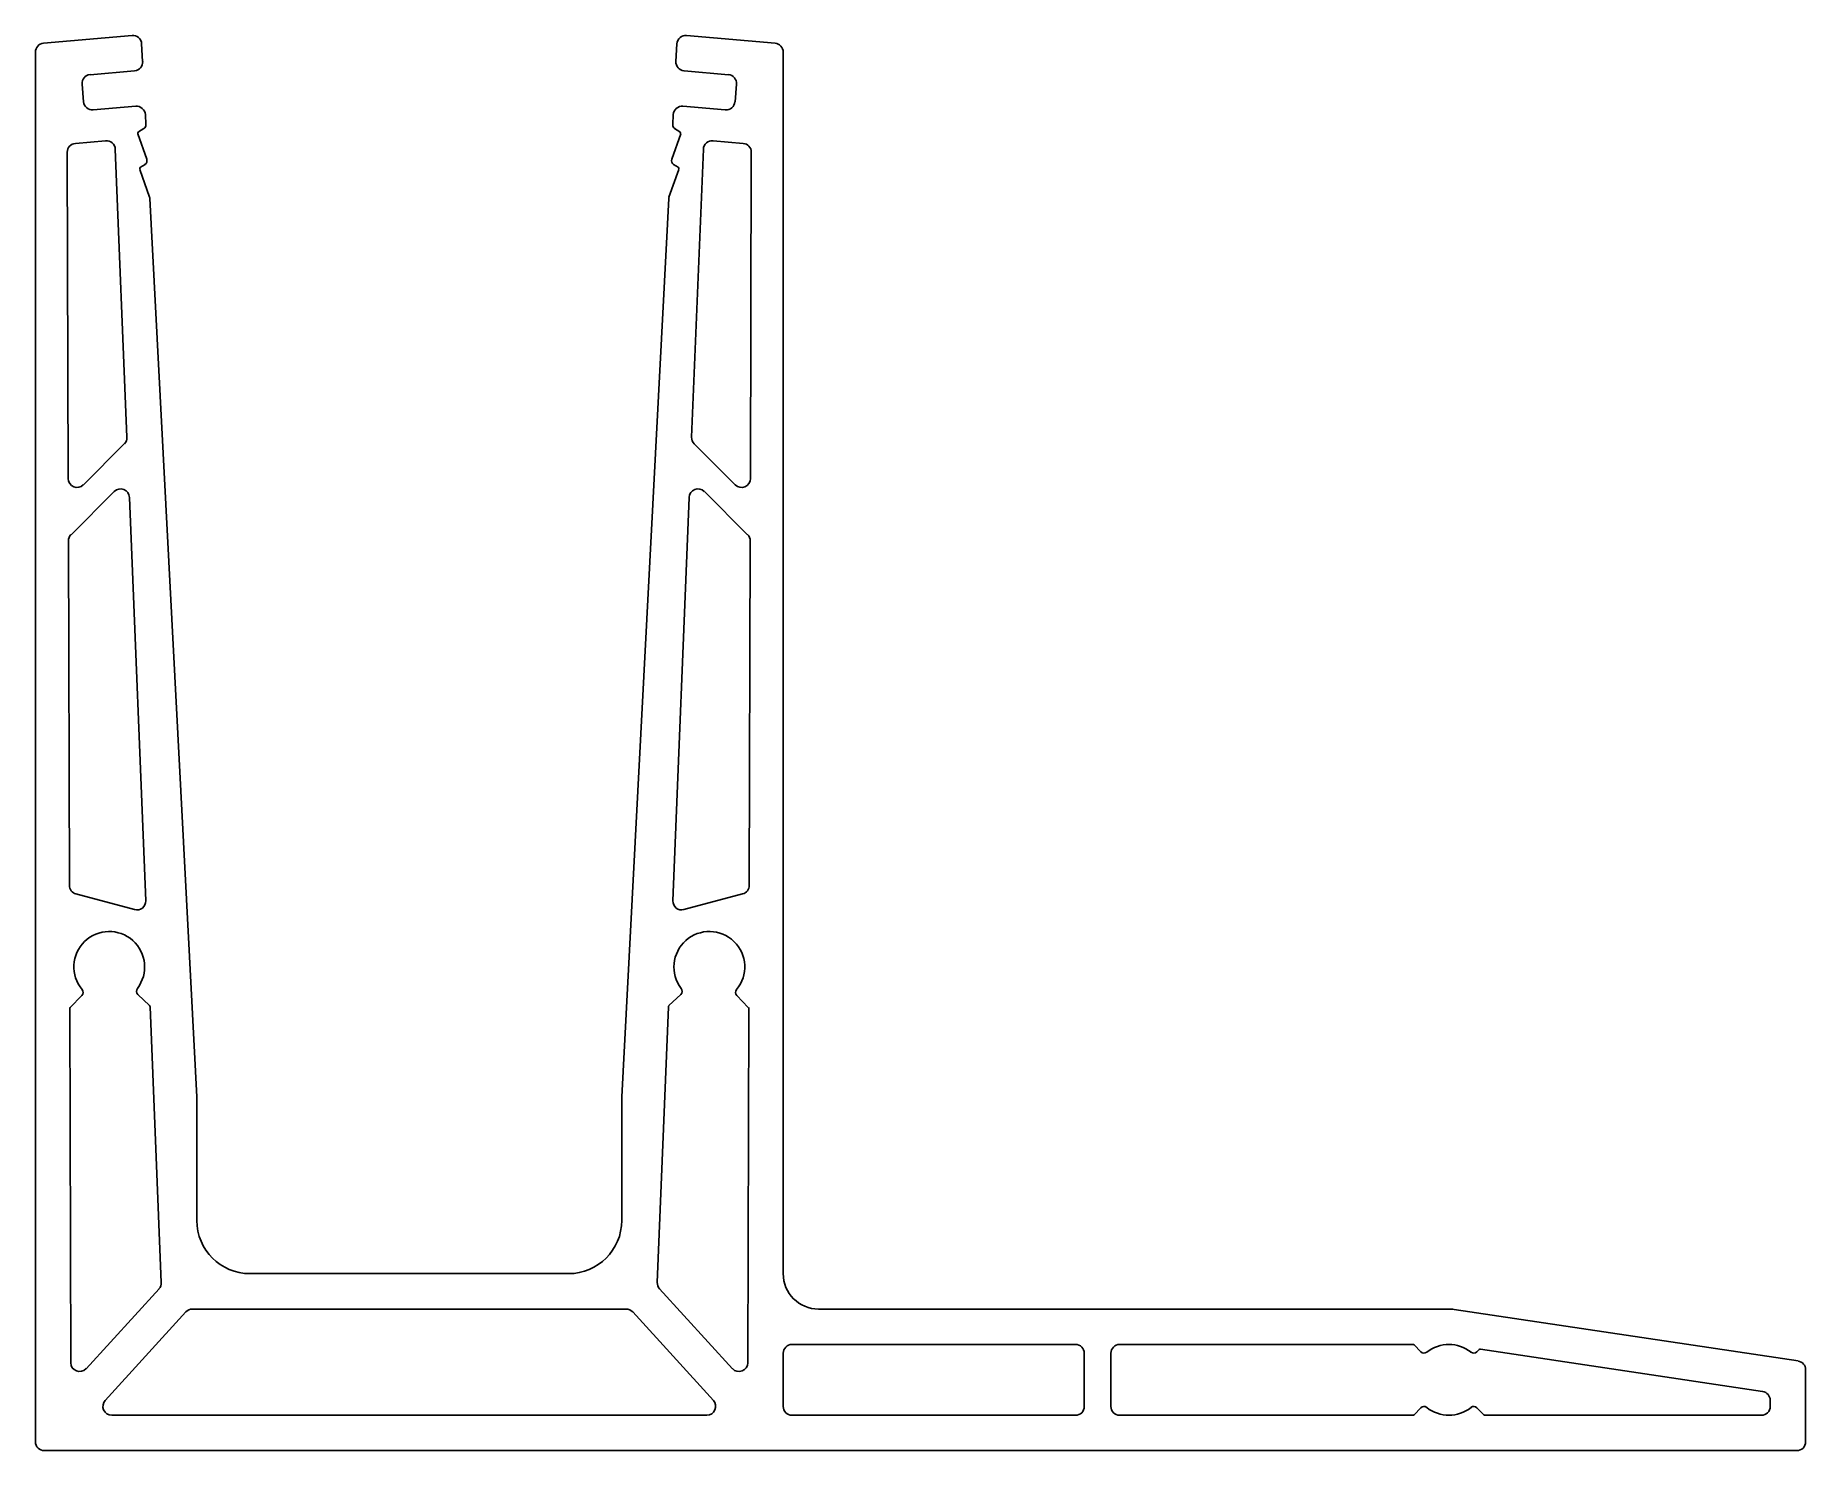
# Model space of a CAD drawing. Extents: x 5 to 105, y 4 to 84.
import ezdxf

# ---------------------------------------------------------------- set-up
doc = ezdxf.new("R2010")
doc.units = 0
doc.layers.get('0').update_dxf_attribs({"linetype": 'CONTINUOUS'})

msp = doc.modelspace()

# ---------------------------------------------------------------- linework, layer by layer
for p, q in [((4.97, 83.05), (4.97, 4.53)), ((10.43, 83.99), (5.42, 83.55)), ((11.02, 82.52), (10.97, 83.52)), ((41.21, 83.52), (41.15, 82.52)), ((46.75, 83.55), (41.75, 83.99)), ((47.21, 14.03), (47.21, 83.05)), ((7.69, 80.24), (7.61, 81.23)), ((8.06, 81.77), (10.57, 81.99)), ((41.61, 81.99), (44.12, 81.77)), ((44.57, 81.23), (44.49, 80.24)), ((10.64, 79.99), (8.24, 79.78)), ((11.21, 78.95), (11.18, 79.52)), ((41, 79.52), (40.97, 78.95)), ((43.94, 79.78), (41.54, 79.99)), ((7.23, 77.89), (8.93, 78.04)), ((11.26, 77), (10.76, 78.42)), ((10.8, 78.54), (11.1, 78.73)), ((41.42, 78.42), (40.92, 77)), ((41.08, 78.73), (41.38, 78.54)), ((43.25, 78.04), (44.95, 77.89)), ((6.82, 58.95), (6.77, 77.39)), ((9.48, 77.56), (10.14, 61.29)), ((42.04, 61.29), (42.7, 77.56)), ((45.41, 77.39), (45.36, 58.95)), ((11.42, 74.85), (10.87, 76.42)), ((10.91, 76.54), (11.16, 76.7)), ((41.31, 76.42), (40.76, 74.85)), ((41.02, 76.7), (41.27, 76.54)), ((14.09, 24.03), (11.43, 74.78)), ((40.75, 74.78), (38.09, 24.03)), ((9.99, 60.92), (7.68, 58.6)), ((44.5, 58.6), (42.19, 60.92)), ((6.98, 55.78), (9.42, 58.23)), ((42.76, 58.23), (45.2, 55.78)), ((10.28, 57.89), (11.2, 35.1)), ((40.98, 35.1), (41.9, 57.89)), ((6.89, 35.97), (6.83, 55.43)), ((45.35, 55.43), (45.29, 35.97)), ((10.57, 34.6), (7.26, 35.49)), ((44.92, 35.49), (41.6, 34.6)), ((6.93, 29.06), (7.59, 29.75)), ((10.75, 29.81), (11.42, 29.18)), ((11.45, 29.11), (12.08, 13.53)), ((40.1, 13.53), (40.73, 29.11)), ((40.76, 29.18), (41.43, 29.81)), ((44.59, 29.75), (45.24, 29.06)), ((6.96, 8.99), (6.91, 28.99)), ((45.27, 28.99), (45.21, 8.99)), ((14.09, 17.03), (14.09, 24.03)), ((38.09, 24.03), (38.09, 17.03)), ((35.09, 14.03), (17.09, 14.03)), ((11.95, 13.17), (7.83, 8.66)), ((44.35, 8.66), (40.23, 13.17)), ((13.84, 12.03), (38.34, 12.03)), ((84.82, 12.03), (49.21, 12.03)), ((104.54, 9.1), (85.12, 12.01)), ((8.91, 6.87), (13.47, 11.87)), ((38.71, 11.87), (43.27, 6.87)), ((47.71, 10.03), (63.72, 10.03)), ((66.22, 10.03), (82.78, 10.03)), ((82.85, 10), (83.24, 9.61)), ((47.21, 6.53), (47.21, 9.53)), ((64.22, 9.53), (64.22, 6.53)), ((65.72, 6.53), (65.72, 9.53)), ((86.4, 9.61), (86.52, 9.74)), ((86.61, 9.77), (102.54, 7.37)), ((104.97, 4.53), (104.97, 8.6)), ((42.9, 6.03), (9.28, 6.03)), ((63.72, 6.03), (47.71, 6.03)), ((82.78, 6.03), (66.22, 6.03)), ((83.24, 6.45), (82.85, 6.06)), ((86.79, 6.06), (86.4, 6.45)), ((102.47, 6.03), (86.86, 6.03)), ((102.97, 6.88), (102.97, 6.53)), ((5.47, 4.03), (104.47, 4.03))]:
    msp.add_line(p, q)
for centre, radius, start, end in [((5.47, 83.05), 0.5, 95, 180), ((10.47, 83.49), 0.5, 3, 95), ((41.71, 83.49), 0.5, 85, 177), ((46.71, 83.05), 0.5, 0, 85), ((10.53, 82.49), 0.5, 275, 3), ((41.65, 82.49), 0.5, 177, 265), ((8.1, 81.28), 0.5, 95, 185), ((44.07, 81.28), 0.5, 355, 85), ((8.19, 80.28), 0.5, 185, 275), ((43.99, 80.28), 0.5, 265, 355), ((10.68, 79.49), 0.5, 3, 95), ((41.5, 79.49), 0.5, 85, 177), ((8.98, 77.54), 0.5, 2.3301, 95), ((10.85, 78.45), 0.1, 123, 199.2868), ((10.96, 78.94), 0.25, 303, 3), ((41.22, 78.94), 0.25, 177, 237), ((41.32, 78.45), 0.1, 340.7132, 57), ((43.2, 77.54), 0.5, 85, 177.6699), ((7.27, 77.39), 0.5, 95, 180.1634), ((44.91, 77.39), 0.5, 359.8366, 85), ((10.96, 76.46), 0.1, 123, 199.2868), ((11.02, 76.91), 0.25, 303, 19.2868), ((41.16, 76.91), 0.25, 160.7132, 237), ((41.22, 76.46), 0.1, 340.7132, 57), ((11.18, 74.77), 0.25, 3, 19.2868), ((41, 74.77), 0.25, 160.7132, 177), ((9.64, 61.27), 0.5, 315, 2.3301), ((42.54, 61.27), 0.5, 177.6699, 225), ((7.32, 58.95), 0.5, 180.1634, 315), ((9.78, 57.87), 0.5, 2.3301, 135), ((42.4, 57.87), 0.5, 45, 177.6699), ((44.86, 58.95), 0.5, 225, 359.8366), ((7.33, 55.43), 0.5, 135, 180.1634), ((44.85, 55.43), 0.5, 359.8366, 45), ((7.39, 35.97), 0.5, 180.1634, 255), ((10.7, 35.08), 0.5, 255, 2.3301), ((41.48, 35.08), 0.5, 177.6699, 285), ((44.79, 35.97), 0.5, 285, 359.8366), ((9.14, 31.36), 2, 322.5944, 219.8357), ((43.04, 31.36), 2, 320.1643, 217.4056), ((7.41, 29.92), 0.25, 316.2151, 39.8357), ((10.93, 29.99), 0.25, 142.5944, 226.2151), ((41.25, 29.99), 0.25, 313.7849, 37.4056), ((44.77, 29.92), 0.25, 140.1643, 223.7849), ((7.01, 28.99), 0.1, 136.2151, 180.1634), ((11.35, 29.11), 0.1, 2.3301, 46.2151), ((40.83, 29.11), 0.1, 133.7849, 177.6699), ((45.17, 28.99), 0.1, 359.8366, 43.7849), ((17.09, 17.03), 3, 180, 270), ((35.09, 17.03), 3, 270, 0), ((49.21, 14.03), 2, 180, 270), ((11.58, 13.51), 0.5, 317.6301, 2.3301), ((40.6, 13.51), 0.5, 177.6699, 222.3699), ((13.84, 11.53), 0.5, 90, 137.6301), ((38.34, 11.53), 0.5, 42.3699, 90), ((84.82, 10.03), 2, 81.4692, 90), ((47.71, 9.53), 0.5, 90, 180), ((63.72, 9.53), 0.5, 0, 90), ((66.22, 9.53), 0.5, 90, 180), ((82.78, 9.93), 0.1, 45, 90), ((84.82, 8.03), 2, 51.3794, 128.6206), ((83.41, 9.79), 0.25, 225, 308.6206), ((86.22, 9.79), 0.25, 231.3794, 315), ((86.59, 9.67), 0.1, 81.4692, 135), ((104.47, 8.6), 0.5, 0, 81.4692), ((7.46, 9), 0.5, 180.1634, 317.6301), ((44.71, 9), 0.5, 222.3699, 359.8366), ((102.47, 6.88), 0.5, 0, 81.4692), ((9.28, 6.53), 0.5, 137.6301, 270), ((42.9, 6.53), 0.5, 270, 42.3699), ((47.71, 6.53), 0.5, 180, 270), ((63.72, 6.53), 0.5, 270, 0), ((66.22, 6.53), 0.5, 180, 270), ((82.78, 6.13), 0.1, 270, 315), ((83.41, 6.28), 0.25, 51.3794, 135), ((84.82, 8.03), 2, 231.3794, 308.6206), ((86.22, 6.28), 0.25, 45, 128.6206), ((86.86, 6.13), 0.1, 225, 270), ((102.47, 6.53), 0.5, 270, 0), ((5.47, 4.53), 0.5, 180, 270), ((104.47, 4.53), 0.5, 270, 0)]:
    msp.add_arc(centre, radius, start, end)

doc.saveas('drawing.dxf')
